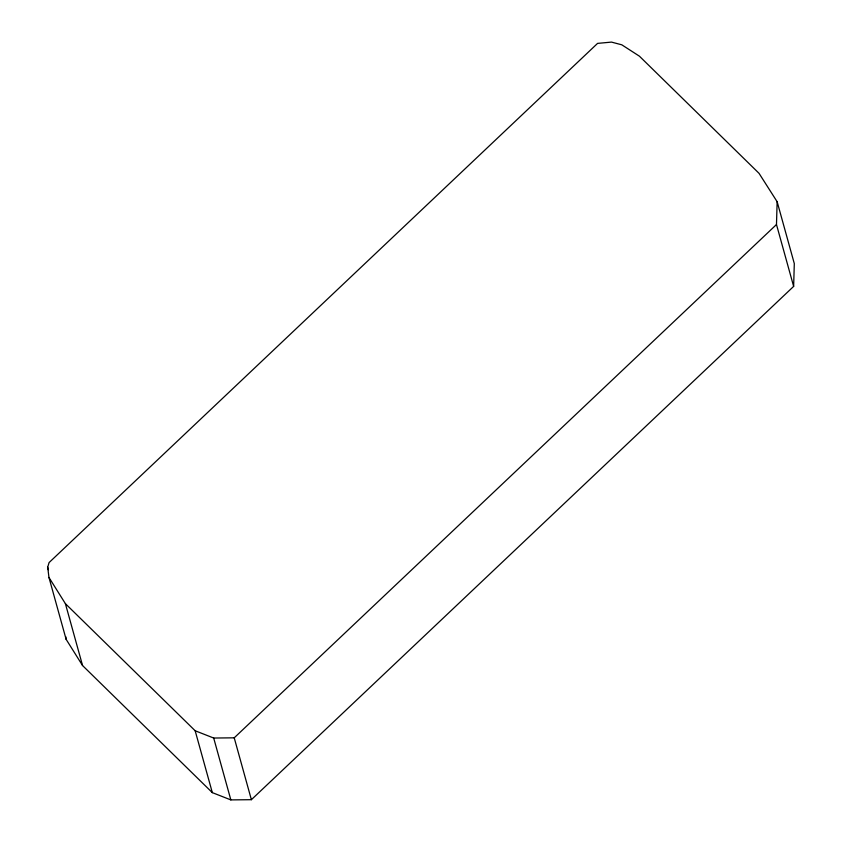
<?xml version="1.0" encoding="UTF-8"?>
<svg xmlns="http://www.w3.org/2000/svg" width="842" height="842" viewBox="0 0 842 842"><rect width="100%" height="100%" fill="white"/><g stroke="black" fill="none" stroke-linecap="round" stroke-linejoin="round"><path stroke-width="1.26" d="M793.638 286.396L776.482 224.53L777.145 201.722L759.031 173.326L639.404 56.172L621.796 44.815L611.492 42.1L597.578 43.384L49.078 562.582L47.699 567.203L48.962 577.465L66.118 639.32L82.558 665.538L212.321 792.627L230.845 799.9L251.379 799.689L793.638 286.396L794.301 263.578L777.145 201.722M48.962 577.465L65.402 603.672L195.165 730.761L213.689 738.034L234.223 737.824L776.482 224.53M234.223 737.824L251.379 799.689M213.689 738.034L230.845 799.9M195.165 730.761L212.321 792.627M65.402 603.672L82.558 665.538M47.699 567.203L48.394 569.729M65.802 636.763L66.118 639.32"/></g></svg>
